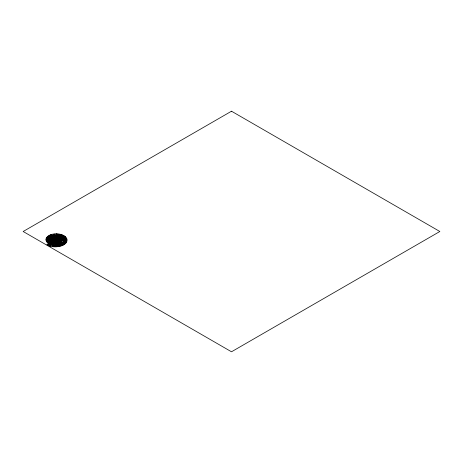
<?xml version="1.0" encoding="UTF-8"?>
<svg xmlns="http://www.w3.org/2000/svg" width="463" height="463" viewBox="0 0 463 463"><rect width="100%" height="100%" fill="white"/><g stroke="black" fill="none" stroke-linecap="round" stroke-linejoin="round"><path stroke-width="0.69" d="M49.211 235.719L49.668 235.488M56.336 234.388L56.336 234.371A1.788 1.03 0 0 1 56.353 234.243M64.154 236.217L63.836 236.269M59.825 240.355L61.139 240.413M60.04 240.419L60.919 240.419M51.26 235.569L50.808 235.765A1.03 0.596 0 0 1 50.172 235.25M50.137 235.25L50.646 235.054A1.036 0.596 0 0 1 51.243 235.557M63.009 240.563L62.563 240.667M65.619 240.777L65.954 240.801M66.145 240.928L66.66 241.119L65.347 241.038L65.41 240.719A1.111 0.642 0 0 1 65.439 240.615M57.273 234.255L58.124 234.22M58.824 244.007L59.432 244.319M53.395 246.374L53.176 246.125L53.737 246.194L53.627 246.49A0.764 0.44 0 0 1 52.718 246.432M53.725 242.959L53.928 242.525L53.488 242.878A1.904 1.1 0 0 0 53.436 243.011M54.229 243.011L54.68 242.647L54.501 243.029A1.881 1.088 0 0 1 54.42 243.173M49.61 236.489L49.003 236.616M62.383 238.607L63.252 238.584M60.867 243.058L61.695 243.168M61.677 243.283L60.861 243.179M58.847 243.966L59.252 243.833M63.246 238.694L62.383 238.729M63.084 240.685L63.09 240.673A1.47 0.851 0 0 1 63.188 240.552M65.422 238.798L66.302 238.815M66.261 238.943L65.41 238.914M53.679 234.886L53.731 234.845A0.828 0.475 0 0 1 53.887 234.747L53.83 234.614A0.92 0.532 0 0 0 53.569 234.77L53.054 234.29L53.633 234.99M52.221 235.268L51.462 235.331M54.732 234.77L54.813 234.706A0.828 0.475 0 0 1 54.999 234.614L54.958 234.481A0.92 0.532 0 0 0 54.669 234.619L54.258 234.11L54.686 234.839M63.477 243.561L64.016 243.532M49.495 238.676L49.628 238.607A0.625 0.359 0 0 1 50.288 238.723L50.322 238.74M46.45 240.529L46.734 240.569M63.356 244.047L63.176 243.879M47.07 240.459L47.527 240.39M49.755 240.91L49.801 241.13M59.901 245.292L60.491 245.361M54.223 236.558L53.621 236.471M63.304 235.922L63.535 235.852A0.59 0.341 0 0 1 64.108 236.182M63.639 244.464L62.922 244.314M59.97 240.123L60.011 240.106A0.631 0.365 0 0 1 60.248 240.037A0.868 0.504 0 0 1 61.058 240.147M63.975 243.66L63.998 243.654A1.47 0.851 0 0 1 64.241 243.55L64.675 243.602M59.38 243.879L59.305 243.688A0.706 0.411 0 0 0 58.691 243.862A0.741 0.428 0 0 0 58.899 244.4M55.548 242.687L56.127 242.849M59.901 243.538L60.485 243.92M50.589 241.003L50.021 240.91M65.59 240.476L66.128 240.563M63.356 240.447L63.79 240.482M51.781 234.591L50.994 234.834L51.561 234.81M47.012 240.991L46.694 240.997A0.59 0.341 0 0 1 46.503 240.54M66.359 240.743L66.516 240.517A1.348 0.776 0 0 0 66.325 240.575M53.922 236.107L53.916 235.904A0.59 0.341 0 0 0 53.222 236.02M48.899 236.443L48.378 236.182L49.072 236.026M63.495 236.599L62.829 236.338L63.136 236.24M63.564 240.87L63.755 240.974A0.59 0.341 0 0 0 63.923 240.714M47.388 240.777L47.758 240.615M49.871 240.696L49.246 240.61L50.502 240.378L50.67 240.685A1.111 0.642 0 0 1 50.716 240.783M50.154 238.983L50.045 239.145A0.637 0.365 0 0 0 50.317 239.116M58.095 246.015L57.817 245.853L58.118 245.812M58.008 246.154L57.829 246.507L57.505 245.772L58.043 245.691A1.111 0.642 0 0 1 58.355 245.662L58.471 245.697M57.725 234.816L57.296 234.729M60.358 245.471L60.381 245.465A1.47 0.851 0 0 1 60.676 245.436L60.873 245.471M55.67 243.15L55.606 243.364A0.59 0.341 0 0 0 56.364 243.318M60.288 240.187L60.728 240.204M53.795 236.373L53.777 236.373A1.47 0.851 0 0 1 53.448 236.385L53.395 236.379M56.023 235.748L56.179 236.252M55.693 246.524L55.08 246.657L55.068 245.894L55.595 245.894A1.638 0.943 0 0 1 55.815 245.899M55.635 246.194L55.34 246.194L55.606 246.021M55.618 246.524L55.566 246.322A1.32 0.764 0 0 1 55.757 246.328M64.235 243.955L64.328 244.099A0.59 0.341 0 0 0 64.739 243.862M49.94 236.176L50.386 235.939A1.036 0.596 0 0 0 49.663 235.505M55.936 242.919L55.959 242.919A1.47 0.851 0 0 1 56.255 242.959L56.301 242.977M53.066 246.403L52.823 246.05L53.349 245.911M62.794 240.957L63.136 240.922A0.793 0.457 0 0 0 63.309 240.754M63.587 243.862L63.825 243.885A0.793 0.457 0 0 0 64.12 243.787M49.564 238.902L49.506 239.064A0.596 0.341 0 0 1 49.24 238.908M56.827 234.075L56.226 234.046A1.03 0.596 0 0 0 56.191 234.66L56.787 234.689A1.036 0.596 0 0 0 56.799 234.081M58.332 246.212L58.755 246.218A1.348 0.776 0 0 0 58.593 246.137M55.658 236.309L55.826 236.367A1.042 0.602 0 0 0 56.092 236.379L56.573 236.373L56.55 235.615L56.052 235.621A0.758 0.44 0 0 0 55.682 235.661M64.073 244.221L63.298 244.25L63.784 244.279M55.514 243.312L55.548 243A0.793 0.457 0 0 0 55.873 243.063M59.854 245.546L60.051 245.627A0.793 0.457 0 0 0 60.387 245.616M59.958 244.18L59.212 244.065L59.658 244.18M63.338 236.28L63.356 236.304A1.47 0.851 0 0 1 63.246 236.165M54.304 236.344L54.125 236.234A0.793 0.457 0 0 0 53.772 236.223M49.952 245.836L50.484 245.98A1.03 0.596 0 0 0 50.942 245.436M50.45 240.696L50.114 240.731M50.971 245.436L50.444 245.263A1.036 0.596 0 0 0 49.975 245.812M56.602 246.27L56.509 245.859L56.336 246.281A1.904 1.1 0 0 0 56.37 246.414M57.105 246.241L57.013 245.818L57.371 246.2A1.881 1.088 0 0 1 57.389 246.328M59.901 244.232A0.764 0.44 0 0 1 59.2 244.47A0.677 0.394 0 0 1 58.882 244.423M54.171 243.324A0.579 0.336 0 0 1 53.633 243.22M60.531 243.376A0.631 0.365 0 0 0 60.288 243.318L60.068 243.33A1.042 0.602 0 0 0 59.843 243.411L59.455 243.573L60.248 244.18L60.641 244.007A0.758 0.44 0 0 0 60.832 243.908M60.514 243.393A0.868 0.504 0 0 1 60.885 243.665M60.954 245.801A0.59 0.341 0 0 1 60.352 245.922M55.496 235.841A0.868 0.504 0 0 1 55.612 235.696M51.815 234.764A1.082 0.625 0 0 1 51.694 234.972M58.274 245.98A0.7 0.405 0 0 1 58.089 246.003M50.108 235.899A1.696 0.978 0 0 0 49.935 235.783A1.615 0.932 0 0 0 49.703 235.65M49.495 235.771A1.788 1.03 0 0 0 49.68 235.893A1.522 0.88 0 0 0 49.894 236.02M49.929 236.159A1.03 0.596 0 0 1 49.24 235.719M50.982 235.482A1.696 0.978 0 0 0 50.843 235.366A1.615 0.932 0 0 0 50.658 235.221M50.421 235.326A1.788 1.03 0 0 0 50.571 235.459A1.522 0.88 0 0 0 50.745 235.592M56.648 234.504A1.696 0.978 0 0 0 56.66 234.394A1.615 0.932 0 0 0 56.665 234.261M47.348 245.083A1.076 0.619 0 0 1 47.249 244.209A1.076 0.619 0 0 1 48.765 244.151C53.685 246.559 64.033 246.582 64.878 239.602C62.47 234.035 53.957 233.994 49.541 237.044C41.988 245.367 67.048 246.681 60.861 238.011C53.158 232.293 45.305 243.521 57.331 242.062C61.457 241.038 57.701 236.911 54.912 238.503C52.307 239.122 54.761 241.703 56.33 240.488A1.337 0.77 0 0 1 55.022 240.494L54.744 240.384A1.539 0.891 0 0 1 54.426 240.158A1.499 0.868 0 0 1 54.252 239.892L54.223 239.701A1.759 1.019 0 0 1 54.507 239.163L54.715 239.012A2.014 1.163 0 0 1 55.583 238.7L55.763 238.671A2.269 1.308 0 0 1 57.036 238.729L57.221 238.775A2.546 1.47 0 0 1 58.361 239.412A2.801 1.62 0 0 1 58.685 240.256L58.668 240.395A3.073 1.771 0 0 1 58.025 241.258L57.863 241.368A3.351 1.933 0 0 1 56.11 241.935A3.606 2.083 0 0 1 54.235 241.877L53.963 241.819A3.872 2.234 0 0 1 52.371 241.107L52.197 240.963A4.15 2.396 0 0 1 51.543 239.597A4.404 2.546 0 0 1 52.192 238.341L52.383 238.173A4.671 2.697 0 0 1 54.252 237.299L54.588 237.218A4.937 2.853 0 0 1 57.117 237.097L57.493 237.143A5.203 3.004 0 0 1 59.82 237.895L60.097 238.063A5.469 3.154 0 0 1 61.353 239.51L61.423 239.753A5.735 3.31 0 0 1 61.041 241.431L60.861 241.663A6.002 3.467 0 0 1 58.824 242.994L58.436 243.133A6.262 3.617 0 0 1 55.334 243.596L54.854 243.584A6.528 3.768 0 0 1 51.706 242.942L51.306 242.768A6.795 3.924 0 0 1 49.24 241.159L49.066 240.882A7.055 4.074 0 0 1 48.899 238.798L49.032 238.497A7.321 4.231 0 0 1 50.971 236.657L51.387 236.443A7.587 4.381 0 0 1 54.906 235.505L55.473 235.459A7.854 4.532 0 0 1 59.432 235.823L59.964 235.974A8.12 4.688 0 0 1 62.997 237.606L63.304 237.913A8.386 4.838 0 0 1 64.276 240.314L64.23 240.679A8.693 5.018 0 0 1 63.605 242.091A8.548 4.937 0 0 1 62.673 243.063L62.273 243.359A8.965 5.174 0 0 1 59.773 244.557L57.933 245.002A9.231 5.33 0 0 1 55.276 245.216A9.075 5.238 0 0 1 53.257 245.077L52.591 244.968A9.497 5.481 0 0 1 50.108 244.273A9.329 5.388 0 0 1 48.522 243.486L48.059 243.173A9.764 5.637 0 0 1 46.387 241.373L45.97 240.147A10.03 5.793 0 0 1 46.329 238.057L47.185 236.871A10.296 5.944 0 0 1 49.003 235.499A10.111 5.84 0 0 1 50.797 234.695L51.468 234.481A10.562 6.1 0 0 1 54.374 233.913A10.371 5.99 0 0 1 56.689 233.815L57.476 233.856A10.828 6.251 0 0 1 60.514 234.33A10.637 6.141 0 0 1 62.58 235.013L63.211 235.302A11.095 6.407 0 0 1 65.74 237.102L66.666 238.422A11.367 6.563 0 0 1 67.037 240.789L66.527 242.213A11.627 6.713 0 0 1 65.017 243.955A11.413 6.586 0 0 1 63.333 245.066L62.667 245.384A11.899 6.87 0 0 1 58.847 246.536L56.26 246.82A12.16 7.02 0 0 1 52.736 246.669A12.188 7.038 0 0 1 47.353 245.083M52.707 246.443A0.677 0.394 0 0 1 52.527 246.275M52.568 246.27A0.741 0.428 0 0 1 52.875 245.784A0.741 0.428 0 0 1 53.772 245.83M65.237 239.058A0.723 0.417 0 0 1 65.688 238.439A0.723 0.417 0 0 1 66.585 238.862A0.723 0.417 0 0 1 65.636 239.244A0.868 0.498 0 0 1 65.439 239.168M57.215 246.553A0.579 0.336 0 0 1 56.694 246.565M64.039 244.325A0.764 0.44 0 0 1 63.518 244.638A0.677 0.394 0 0 1 63.188 244.649M63.2 244.632A0.741 0.428 0 0 1 62.638 244.221A0.741 0.428 0 0 1 63.171 243.804M49.171 238.914A0.671 0.388 0 0 1 50.426 238.659M50.49 238.636A0.625 0.359 0 0 1 50.311 239.111M60.636 242.994A0.723 0.417 0 0 1 61.77 242.844A0.723 0.417 0 0 1 61.689 243.515A0.723 0.417 0 0 1 60.601 243.278M46.995 240.65A0.793 0.457 0 0 1 47.058 240.453M63.587 236.234A0.793 0.457 0 0 1 63.709 236.419M50.45 245.431A1.696 0.978 0 0 0 50.322 245.564L50.305 245.581A1.615 0.932 0 0 0 50.212 245.703M50.461 245.807A1.788 1.03 0 0 0 50.594 245.662L50.612 245.65A1.522 0.88 0 0 0 50.698 245.535M51.144 243.538L51.144 244.123L51.81 243.781L51.115 244.423L50.889 243.769L50.224 244.105L51.144 243.538M57.024 242.664L57.337 242.901L57.024 242.664M57.007 243.098L56.729 243.335L57.065 242.467L57.962 243.098L57.007 243.098M46.265 239.325L46.236 239.863L46.474 239.481L47.556 239.498L46.265 239.325M52.597 243.972L52.545 244.788L51.347 244.493L52.597 243.972M47.591 244.591L48.528 244.614L47.596 244.568M52.342 244.099L51.989 244.325L52.342 244.099M49.107 239.139L49.032 239.678L50.403 239.203L49.107 239.139M54.831 242.635L54.993 243.405L54.831 242.635M59.779 234.614L59.692 235.152L60.068 235.233L60.537 234.521L59.924 235.03L60.045 234.411L59.189 234.868L59.322 234.255L58.853 234.967L59.779 234.614M53.974 245.841L53.841 246.6C54.999 246.565 55.051 245.986 53.974 245.841M55.265 239.747L55.195 240.071L56.11 239.973L55.826 239.684L56.22 239.44L55.375 239.215L54.744 239.608L55.265 239.747M60.682 234.556L60.746 235.447L61.816 234.92L60.682 234.556M60.844 234.955L60.751 235.25L61.145 235.054L60.844 234.955M56.689 244.383L56.932 244.643L56.689 244.383M56.55 244.811L56.208 245.02L56.787 244.198L57.493 244.898L56.55 244.811M53.529 244.568L54.026 244.626L53.529 244.568M65.341 241.096L65.121 241.645L66.406 241.819L66.631 241.258L66.25 241.634L65.902 241.588L66.047 241.223L65.399 241.518L65.341 241.096M46.514 238.364L47.648 238.908L47.886 238.323L46.514 238.364M53.378 240.968L53.245 241.287L54.171 241.246L53.951 240.939L54.391 240.725L53.598 240.447L52.892 240.795L53.378 240.968M52.828 239.99L52.684 240.309L51.902 240.019L52.342 239.811L52.134 239.504L53.06 239.469L52.915 239.788L53.401 239.967L52.828 239.99M54.808 238.04L54.663 238.364L53.882 238.075L54.321 237.866L54.113 237.554L55.039 237.525L54.894 237.843L55.381 238.023L54.808 238.04M57.481 240.934L57.337 241.258L56.55 240.968L56.995 240.76L56.787 240.447L57.713 240.419L57.568 240.737L58.054 240.916L57.481 240.934M57.95 238.092L57.8 238.41L58.726 238.387L58.529 238.075L58.975 237.872L58.199 237.577L57.476 237.907L57.95 238.092M64.999 241.871L66.25 242.114L64.999 241.871M55.184 241.345L54.999 241.657L55.925 241.663L55.757 241.35L56.226 241.159L55.485 240.835L54.721 241.142L55.184 241.345M46.832 237.756L48.077 238.011L46.832 237.756M59.692 240.824L60.665 241.512L61.104 240.801L59.692 240.824M60.445 240.963L59.93 240.963L60.445 240.963M62.482 235.181L62.007 235.945L63.466 235.673L62.482 235.181M58.263 235.76L57.811 236.477L58.344 236.061L58.795 236.686L59.247 235.968L58.72 236.379L58.263 235.76M62.962 241.582L63.02 241.906L62.962 241.582M51.046 246.027L51.046 246.027M62.505 235.592L62.314 235.87L62.765 235.719L62.505 235.592M64.884 242.097L64.496 242.612L65.7 242.919L66.099 242.386L65.607 242.722L65.335 242.242L64.803 242.519L64.884 242.097M47.093 237.38L48.152 237.849L47.643 237.282L48.737 237.178L47.562 236.836L48.372 237.241L47.214 237.235L48.019 237.646L47.093 237.38M52.863 242.271L52.278 242.936L53.112 243.179L52.62 242.896L52.863 242.271M57.458 235.98L57.204 236.246L57.458 235.98M55.861 244.267L55.577 244.568L54.952 244.279L55.456 245.031L56.179 244.261L55.861 244.267M57.725 235.702L56.723 235.603L57.013 236.402L57.725 235.702M52.782 238.671L52.498 238.96L53.407 239.07L53.87 238.601L53.239 238.208L52.394 238.428L52.782 238.671M64.421 242.71L63.975 243.162L65.115 243.538L64.768 243.243L65.04 242.971L64.299 243.087L64.421 242.71M50.473 237.606L50.207 237.855L50.473 237.606M49.304 245.008L49.182 245.124A0.92 0.532 0 0 0 49.558 245.13C48.308 246.38 50.438 244.777 49.587 245.014A0.828 0.475 0 0 1 49.304 245.008M57.406 239.811L57.094 240.089L56.515 239.666L57.018 239.221L57.916 239.359L57.603 239.637L57.962 239.898L57.406 239.811M59.027 241.599L60.115 242.027L59.409 241.755C62.291 242.137 57.962 240.696 60.034 241.622L59.027 241.599M61.347 242.508L62.436 242.936L61.729 242.664C64.612 243.052 60.294 241.605 62.355 242.531L61.347 242.508M56.208 237.658L55.884 237.936L56.775 238.086L57.302 237.641L56.735 237.218L55.861 237.397L56.208 237.658M60.109 236.466L60.531 236.634L60.109 236.466M65.59 237.965C63.524 239.168 67.916 237.849 65.399 238.335C67.453 237.143 63.061 238.457 65.59 237.965M51.208 241.321L50.317 241.958L49.668 241.304L51.208 241.321M60.323 239.076C58.234 240.262 62.644 238.977 60.126 239.446L60.67 238.856L59.426 239.099L58.83 238.619L60.132 238.601L59.906 238.179L60.468 238.659L59.374 239.087L60.323 239.076M50.114 243.081L49.263 243.66L50.021 244.03L49.61 243.66L50.861 243.445L50.114 243.081M50.872 241.333L50.357 241.391L50.872 241.333M62.43 237.884L61.793 238.277L63.124 238.08L62.1 238.266L62.852 237.82L61.695 237.878L62.453 237.438L61.324 237.832L62.43 237.884M51.347 242.08L51.711 242.276L51.347 242.08M231.5 111.213L23.15 231.5L231.5 351.787L439.85 231.5L231.5 111.213M50.878 236.963L52.174 237.299L51.613 236.558L50.878 236.963M51.63 236.963L51.844 237.241L51.63 236.963M60.688 237.241L61.174 237.745L62.152 237.235L61.486 236.807L61.805 237.206L60.937 237.149L61.157 237.542L60.688 237.241M49.385 242.641L48.418 243.144L49.205 243.463L48.765 243.173L49.385 242.641M48.106 241.35L47.023 241.877L46.595 241.171L48.106 241.35M62.059 244.458L62.285 245.332L63.286 244.858L62.059 244.458M62.58 244.8L62.135 244.643L62.58 244.8M47.77 241.327L47.249 241.327L47.77 241.327M58.76 242.363L58.355 242.537L58.76 242.363M64.617 236.425L63.553 236.877L64.617 236.425M61.533 244.713L60.67 245.043L61.944 245.471L61.533 244.713M52.03 236.385L52.51 237.108L52.904 236.61L53.407 236.778L52.701 236.136L52.342 236.662L52.03 236.385M64.947 236.686L65.098 237.079L64.311 237.531L65.428 237.149L64.947 236.686M47.973 242.149L48.233 242.404L47.973 242.149M50.432 240.147L49.176 240.523L49.437 240.274L49.043 239.776L50.432 240.147M50.12 240.083L49.61 240.013L50.12 240.083M66.736 239.684L65.462 240.013L66.377 239.614L65.358 239.313L66.736 239.684M52.446 234.423L52.446 234.423M63.935 239.585C60.173 239.898 65.202 240.546 63.657 240.118L63.935 239.585M63.425 239.875L62.939 239.984L63.425 239.875M59.594 245.378L58.622 245.593L59.449 246.223L59.594 245.378M57.493 244.094L57.655 244.863L57.632 244.354L58.651 244.678L58.245 243.955L58.269 244.47L57.493 244.094M55.132 235.661C53.801 235.974 54.24 236.414 55.392 236.408L55.132 235.661M63.703 238.96L63.61 239.359L62.603 239.631L63.882 239.487L63.703 238.96M61.099 239.73L59.791 239.822L61.099 239.73M47.585 239.961L46.271 240.025L47.585 239.961M62.511 238.26A0.723 0.417 0 0 0 62.297 238.925A0.631 0.365 0 0 0 62.476 238.995A0.868 0.498 0 0 0 62.696 239.03A0.723 0.417 0 0 0 63.541 238.584A0.723 0.417 0 0 0 62.511 238.26"/></g></svg>
